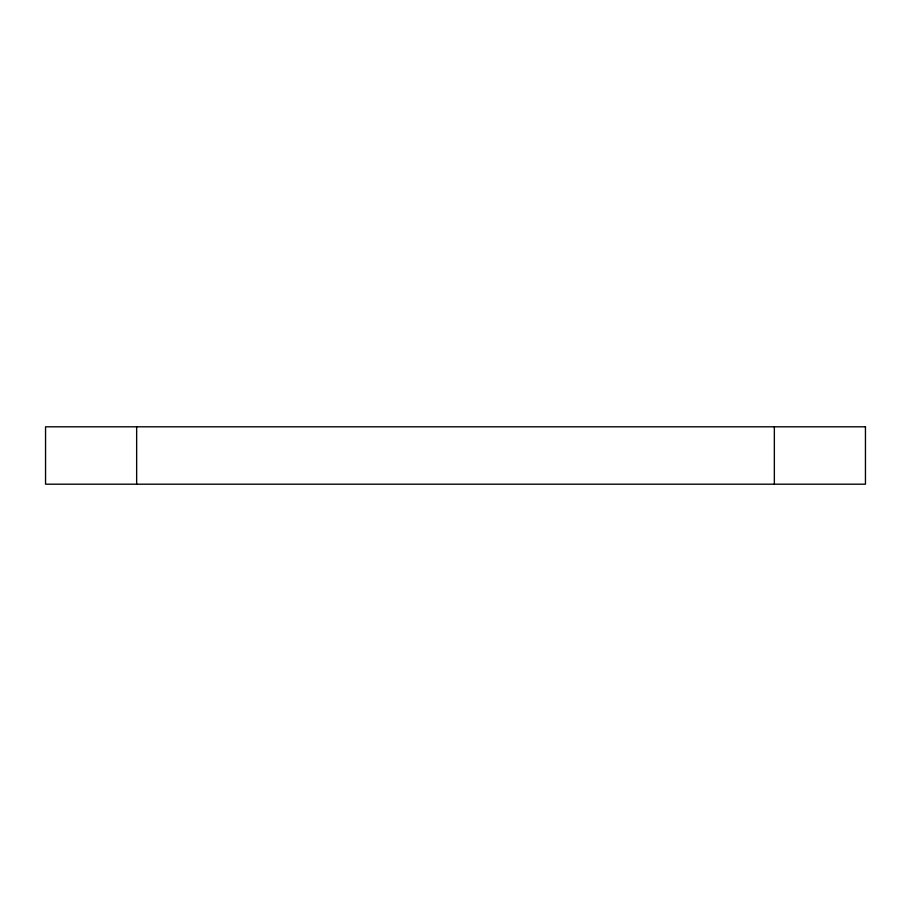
<?xml version="1.0" encoding="UTF-8"?>
<svg xmlns="http://www.w3.org/2000/svg" width="911" height="911" viewBox="0 0 911 911"><rect width="100%" height="100%" fill="white"/><g stroke="black" fill="none" stroke-linecap="round" stroke-linejoin="round"><path stroke-width="1.37" d="M774.35 426.803L774.35 484.196M136.65 426.803L136.65 484.196M865.45 426.803L45.55 426.803L45.55 484.196L865.45 484.196L865.45 426.803"/></g></svg>
